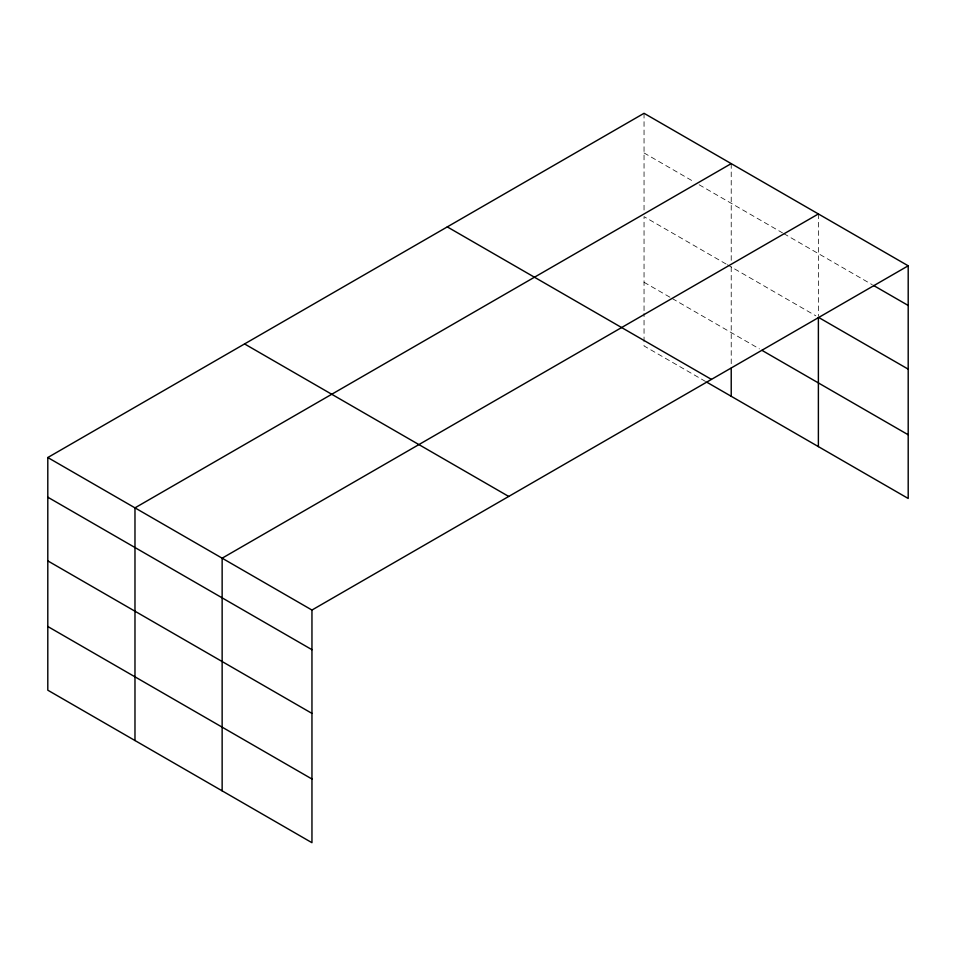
<?xml version="1.0" encoding="UTF-8"?>
<svg xmlns="http://www.w3.org/2000/svg" width="956" height="956" viewBox="0 0 956 956"><rect width="100%" height="100%" fill="white"/><g stroke="black" fill="none" stroke-linecap="round" stroke-linejoin="round"><path stroke-width="0.72" stroke-dasharray="4.78 3.58" d="M644.045 152.948L694.044 181.819M699.171 184.783L782.498 232.882M783.777 233.623L872.278 284.721M726.082 264.011L644.045 216.642L644.045 311.895M727.373 264.752L815.827 315.815M644.045 282.271L670.969 297.806M672.247 298.547L759.423 348.88M705.576 381.48L644.045 345.953L644.045 313.377M818.384 213.953L818.384 315.815M731.221 163.619L731.221 261.048M731.221 266.975L731.221 365.18M644.045 113.298L644.045 212.196"/><path stroke-width="1.43" d="M47.8 457.53L311.955 610.048L311.955 842.702L47.8 690.196L47.8 457.53L644.045 113.298L908.2 265.804L908.2 498.47L706.854 382.221M731.221 163.619L134.975 507.863L134.975 740.53M818.384 213.953L222.139 558.185L222.139 790.851M311.955 610.048L908.2 265.804M873.557 285.462L908.2 305.466M908.2 369.147L818.384 317.296L818.384 446.619M761.98 350.362L908.2 434.777M447.289 226.895L711.443 379.401M244.557 343.933L508.712 496.439M47.8 497.192L311.955 649.698M47.8 560.885L311.955 713.391M47.8 626.503L311.955 779.009M731.221 368.144L731.221 396.286"/></g></svg>
